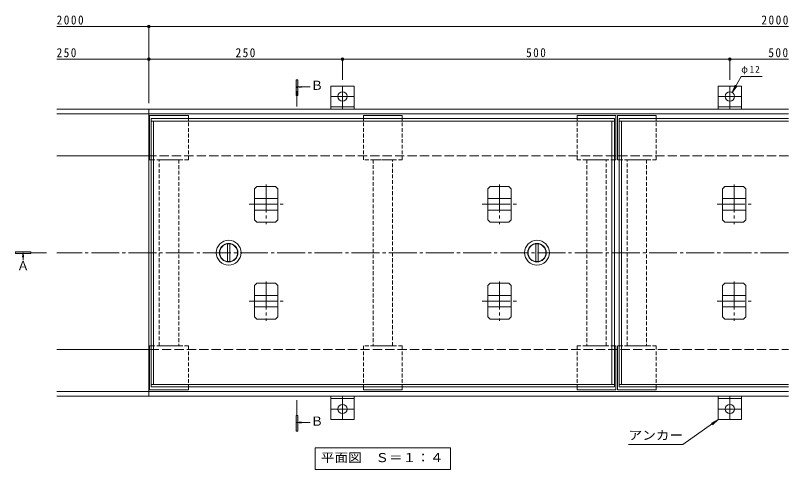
# Model space of a CAD drawing. Units: millimetres at full size, sheet at 1:4. Extents: x -1026 to 1093, y -781 to 522.
# Drawn here: x -1026 to -28, y -64 to 522 of the extents above; entities that cross this region are included whole.
import ezdxf
from ezdxf.enums import TextEntityAlignment as Align

# ---------------------------------------------------------------- set-up
doc = ezdxf.new("R2010")
doc.units = ezdxf.units.MM
doc.header["$LTSCALE"] = 4
doc.header["$PDMODE"] = 32
doc.header["$PDSIZE"] = 3.2
for name, pattern in [('CHAIN1', [8, 5, -1, 1, -1]), ('CHAIN2', [12, 9, -1, 1, -1]), ('DASHED1', [1.8, 1.2, -0.6]), ('DASHED3', [4, 3, -1])]:
    doc.linetypes.add(name, pattern=pattern)
for name, color, linetype, lineweight in [('4-0_通り芯', 7, 'Continuous', 18), ('4-1_躯体', 2, 'Continuous', 18), ('4-2_仕上', 3, 'Continuous', 18), ('4-3_寸法', 4, 'Continuous', 18), ('4-4_文字', 7, 'Continuous', 18), ('4-5_建具', 7, 'Continuous', 18), ('4-6_間仕切', 6, 'Continuous', 18), ('4-8_ハッチ', 5, 'Continuous', 9), ('4-9_記号', 134, 'Continuous', 9), ('4-A_インテリア', 3, 'Continuous', 18), ('4-B_衛生陶器', 2, 'Continuous', 18)]:
    doc.layers.add(name, color=color, linetype=linetype, lineweight=lineweight)
doc.styles.add('ＭＳ ゴシック', font='')
doc.styles.get('ＭＳ ゴシック').set_extended_font_data('MS Gothic')

msp = doc.modelspace()

# ---------------------------------------------------------------- linework, layer by layer
at = {"layer": '4-0_通り芯', "linetype": 'CHAIN2'}
msp.add_line((-28.377, 215.546), (-973.126, 215.546), dxfattribs=at)
at = {"layer": '4-1_躯体'}
for p, q in [((-853.126, 340.546), (-973.126, 340.546)), ((-853.126, 90.546), (-973.126, 90.546))]:
    msp.add_line(p, q, dxfattribs=at)
at = {"layer": '4-1_躯体', "linetype": 'DASHED3'}
for p, q in [((-28.377, 340.546), (-853.126, 340.546)), ((-853.126, 90.546), (-28.377, 90.546))]:
    msp.add_line(p, q, dxfattribs=at)
at = {"layer": '4-2_仕上'}
for p, q in [((-253.127, 388.546), (-851.126, 388.546)), ((-851.126, 388.546), (-851.126, 42.546)), ((-253.127, 385.346), (-851.126, 385.346)), ((-847.926, 385.346), (-847.926, 45.746)), ((-256.327, 45.746), (-256.327, 385.346)), ((-253.127, 42.546), (-253.127, 388.546)), ((-28.377, 388.546), (-247.126, 388.546)), ((-247.126, 388.546), (-247.126, 42.546)), ((-28.377, 385.346), (-247.126, 385.346)), ((-243.926, 385.346), (-243.926, 45.746)), ((-851.126, 45.746), (-253.127, 45.746)), ((-851.126, 42.546), (-253.127, 42.546)), ((-247.126, 45.746), (-28.377, 45.746)), ((-247.126, 42.546), (-28.377, 42.546))]:
    msp.add_line(p, q, dxfattribs=at)
at = {"layer": '4-3_寸法'}
for p, q in [((-28.377, 400.546), (-973.126, 400.546)), ((-854.126, 30.546), (-854.126, 400.546)), ((-28.377, 394.546), (-973.126, 394.546)), ((-973.126, 36.546), (-28.377, 36.546)), ((-973.126, 30.546), (-28.377, 30.546))]:
    msp.add_line(p, q, dxfattribs=at)
at = {"layer": '4-4_文字'}
for p, q in [((-973.126, 507.388), (-854.126, 507.388)), ((-854.126, 508.588), (-854.126, 408.546)), ((-854.126, 507.388), (-28.377, 507.388)), ((-973.126, 465.207), (-854.126, 465.207)), ((-854.126, 465.207), (-604.126, 465.207)), ((-604.126, 466.407), (-604.126, 438.546)), ((-604.126, 465.207), (-104.126, 465.207)), ((-104.126, 466.407), (-104.126, 438.546)), ((-104.126, 465.207), (-28.377, 465.207))]:
    msp.add_line(p, q, dxfattribs=at)
for p in [(-854.126, 507.388), (-854.126, 465.207), (-604.126, 465.207), (-104.126, 465.207)]:
    msp.add_point(p, dxfattribs=at)
at = {"layer": '4-5_建具'}
for p, q in [((-89.386, 442.676), (-101.126, 422.342)), ((-89.386, 442.676), (-62.386, 442.676)), ((-97.299, 431.581), (-101.126, 422.342)), ((-95.038, 430.275), (-101.126, 422.342)), ((-119.126, 0.546), (-127.958, -4.145)), ((-639.326, -36.115), (-464.926, -36.115)), ((-639.326, -36.115), (-639.326, -64.115)), ((-464.926, -36.115), (-464.926, -64.115)), ((-234.831, -32.026), (-164.831, -32.026)), ((-639.326, -64.115), (-464.926, -64.115))]:
    msp.add_line(p, q, dxfattribs=at)
at = {"layer": '4-5_建具', "color": 4}
for p, q in [((-663.923, 418.406), (-663.923, 438.406)), ((-662.923, 429.435), (-657.318, 430.173)), ((-662.923, 429.435), (-657.318, 428.697)), ((-662.923, 429.435), (-645.708, 429.435)), ((-1026.318, 216.546), (-1026.318, 214.546)), ((-1006.318, 216.546), (-1026.318, 216.546)), ((-1026.318, 214.546), (-1006.318, 214.546)), ((-1016.551, 215.546), (-1017.287, 209.96)), ((-1016.551, 215.546), (-1015.816, 209.96)), ((-1016.551, 215.546), (-1016.551, 206.143)), ((-1006.318, 214.546), (-1006.318, 216.546)), ((-663.923, -14.447), (-663.923, 5.553)), ((-662.923, -3.371), (-657.318, -2.633)), ((-662.923, -3.371), (-657.318, -4.109)), ((-662.923, -3.371), (-645.708, -3.371))]:
    msp.add_line(p, q, dxfattribs=at)
at = {"layer": '4-5_建具', "color": 4, "linetype": 'CHAIN1'}
for p, q in [((-662.923, 404.134), (-662.923, 429.435)), ((-1006.318, 215.546), (-983.126, 215.546)), ((-662.923, 5.553), (-662.923, 26.688))]:
    msp.add_line(p, q, dxfattribs=at)
at = {"layer": '4-5_建具', "color": 4}
for points in [[(-663.923, 438.406), (-661.923, 438.406), (-661.923, 418.406), (-663.923, 418.406)], [(-663.923, 5.553), (-661.923, 5.553), (-661.923, -14.447), (-663.923, -14.447)]]:
    msp.add_lwpolyline(points, dxfattribs=at)
at = {"layer": '4-5_建具'}
msp.add_lwpolyline([(-164.831, -32.026), (-119.126, 0.546), (-126.442, -6.271)], dxfattribs=at)
at = {"layer": '4-5_建具', "color": 4}
for points in [[(-663.923, 438.406), (-663.923, 418.406), (-661.923, 438.406), (-661.923, 418.406)], [(-1006.318, 216.546), (-1006.318, 214.546), (-1026.318, 216.546), (-1026.318, 214.546)], [(-663.923, 5.553), (-663.923, -14.447), (-661.923, 5.553), (-661.923, -14.447)]]:
    msp.add_solid(points, dxfattribs=at)
at = {"layer": '4-6_間仕切'}
for p, q in [((-752.626, 204.144), (-752.626, 226.948)), ((-749.626, 204.144), (-749.626, 226.948)), ((-354.627, 204.144), (-354.627, 226.948)), ((-351.627, 204.144), (-351.627, 226.948))]:
    msp.add_line(p, q, dxfattribs=at)
for centre, radius in [((-751.126, 215.546), 16), ((-353.127, 215.546), 16), ((-751.126, 215.546), 12), ((-751.126, 215.546), 11.5), ((-353.127, 215.546), 12), ((-353.127, 215.546), 11.5)]:
    msp.add_circle(centre, radius, dxfattribs=at)
at = {"layer": '4-8_ハッチ', "linetype": 'DASHED1'}
for p, q in [((-840.626, 335.536), (-815.626, 335.536)), ((-840.626, 95.536), (-840.626, 335.536)), ((-815.626, 335.536), (-815.626, 95.536)), ((-539.627, 335.546), (-564.627, 335.546)), ((-564.627, 335.546), (-564.627, 95.546)), ((-539.627, 95.546), (-539.627, 335.546)), ((-263.627, 335.536), (-288.627, 335.536)), ((-288.627, 335.536), (-288.627, 95.536)), ((-263.627, 95.536), (-263.627, 335.536)), ((-236.626, 335.536), (-211.626, 335.536)), ((-236.626, 95.536), (-236.626, 335.536)), ((-211.626, 335.536), (-211.626, 95.536)), ((-815.626, 95.536), (-840.626, 95.536)), ((-564.627, 95.546), (-539.627, 95.546)), ((-288.627, 95.536), (-263.627, 95.536)), ((-211.626, 95.536), (-236.626, 95.536))]:
    msp.add_line(p, q, dxfattribs=at)
at = {"layer": '4-9_記号'}
for p, q in [((-853.126, 392.536), (-803.126, 392.536)), ((-853.126, 392.536), (-853.126, 335.536)), ((-803.126, 388.536), (-803.126, 392.536)), ((-577.127, 388.546), (-577.127, 392.546)), ((-527.127, 392.546), (-577.127, 392.546)), ((-527.127, 388.546), (-527.127, 392.546)), ((-251.127, 392.536), (-301.127, 392.536)), ((-301.127, 388.536), (-301.127, 392.536)), ((-251.127, 392.536), (-251.127, 335.536)), ((-249.126, 392.536), (-199.126, 392.536)), ((-249.126, 392.536), (-249.126, 335.536)), ((-199.126, 388.536), (-199.126, 392.536)), ((-851.126, 335.536), (-853.126, 335.536)), ((-251.127, 335.536), (-253.127, 335.536)), ((-247.126, 335.536), (-249.126, 335.536)), ((-853.126, 38.536), (-853.126, 95.536)), ((-851.126, 95.536), (-853.126, 95.536)), ((-251.127, 95.536), (-253.127, 95.536)), ((-251.127, 38.536), (-251.127, 95.536)), ((-249.126, 38.536), (-249.126, 95.536)), ((-247.126, 95.536), (-249.126, 95.536)), ((-803.126, 42.536), (-803.126, 38.536)), ((-577.127, 42.546), (-577.127, 38.546)), ((-527.127, 42.546), (-527.127, 38.546)), ((-301.127, 42.536), (-301.127, 38.536)), ((-199.126, 42.536), (-199.126, 38.536)), ((-853.126, 38.536), (-803.126, 38.536)), ((-527.127, 38.546), (-577.127, 38.546)), ((-251.127, 38.536), (-301.127, 38.536)), ((-249.126, 38.536), (-199.126, 38.536))]:
    msp.add_line(p, q, dxfattribs=at)
at = {"layer": '4-9_記号', "linetype": 'DASHED1'}
for p, q in [((-803.126, 335.536), (-803.126, 388.536)), ((-577.127, 335.546), (-577.127, 388.546)), ((-527.127, 335.546), (-527.127, 388.546)), ((-301.127, 335.536), (-301.127, 388.536)), ((-199.126, 335.536), (-199.126, 388.536)), ((-851.126, 335.536), (-803.126, 335.536)), ((-527.127, 335.546), (-577.127, 335.546)), ((-253.127, 335.536), (-301.127, 335.536)), ((-247.126, 335.536), (-199.126, 335.536)), ((-851.126, 95.536), (-803.126, 95.536)), ((-803.126, 95.536), (-803.126, 42.536)), ((-577.127, 95.546), (-577.127, 42.546)), ((-527.127, 95.546), (-577.127, 95.546)), ((-527.127, 95.546), (-527.127, 42.546)), ((-301.127, 95.536), (-301.127, 42.536)), ((-253.127, 95.536), (-301.127, 95.536)), ((-247.126, 95.536), (-199.126, 95.536)), ((-199.126, 95.536), (-199.126, 42.536))]:
    msp.add_line(p, q, dxfattribs=at)
at = {"layer": '4-A_インテリア'}
for p, q in [((-589.126, 430.546), (-619.126, 430.546)), ((-619.126, 430.546), (-619.126, 400.546)), ((-589.126, 430.546), (-589.126, 400.546)), ((-119.126, 430.546), (-119.126, 400.546)), ((-89.126, 430.546), (-119.126, 430.546)), ((-89.126, 430.546), (-89.126, 400.546)), ((-589.126, 403.746), (-619.126, 403.746)), ((-589.126, 400.546), (-619.126, 400.546)), ((-89.126, 403.746), (-119.126, 403.746)), ((-89.126, 400.546), (-119.126, 400.546)), ((-619.126, 0.546), (-619.126, 30.546)), ((-589.126, 30.546), (-619.126, 30.546)), ((-589.126, 0.546), (-589.126, 30.546)), ((-89.126, 30.546), (-119.126, 30.546)), ((-119.126, 0.546), (-119.126, 30.546)), ((-89.126, 0.546), (-89.126, 30.546)), ((-589.126, 27.346), (-619.126, 27.346)), ((-89.126, 27.346), (-119.126, 27.346)), ((-589.126, 0.546), (-619.126, 0.546)), ((-89.126, 0.546), (-119.126, 0.546))]:
    msp.add_line(p, q, dxfattribs=at)
at = {"layer": '4-A_インテリア', "linetype": 'CHAIN2'}
for p, q in [((-604.126, 430.546), (-604.126, 400.546)), ((-104.126, 430.546), (-104.126, 400.546)), ((-589.126, 417.146), (-619.126, 417.146)), ((-89.126, 417.146), (-119.126, 417.146)), ((-604.126, 0.546), (-604.126, 30.546)), ((-104.126, 0.546), (-104.126, 30.546)), ((-589.126, 13.946), (-619.126, 13.946)), ((-89.126, 13.946), (-119.126, 13.946))]:
    msp.add_line(p, q, dxfattribs=at)
at = {"layer": '4-A_インテリア'}
for centre in [(-604.126, 417.146), (-104.126, 417.146), (-604.126, 13.946), (-104.126, 13.946)]:
    msp.add_circle(centre, 6, dxfattribs=at)
at = {"layer": '4-B_衛生陶器', "color": 7, "linetype": 'CHAIN2'}
for p, q in [((-702.627, 303.512), (-702.627, 252.58)), ((-401.627, 303.512), (-401.627, 252.58)), ((-98.627, 303.512), (-98.627, 252.58)), ((-724.683, 278.046), (-680.571, 278.046)), ((-423.683, 278.046), (-379.571, 278.046)), ((-120.683, 278.046), (-76.571, 278.046)), ((-702.627, 178.512), (-702.627, 127.58)), ((-401.627, 178.512), (-401.627, 127.58)), ((-98.627, 178.512), (-98.627, 127.58)), ((-724.683, 153.046), (-680.571, 153.046)), ((-423.683, 153.046), (-379.571, 153.046)), ((-120.683, 153.046), (-76.571, 153.046))]:
    msp.add_line(p, q, dxfattribs=at)
at = {"layer": '4-B_衛生陶器'}
for p, q in [((-687.627, 298.134), (-690.627, 301.134)), ((-416.627, 298.134), (-413.627, 301.134)), ((-83.627, 298.134), (-86.627, 301.134)), ((-717.627, 298.134), (-717.627, 257.957)), ((-687.627, 298.134), (-687.627, 257.957)), ((-416.627, 298.134), (-416.627, 257.957)), ((-386.627, 298.134), (-386.627, 257.957)), ((-113.627, 298.134), (-113.627, 257.957)), ((-83.627, 298.134), (-83.627, 257.957)), ((-717.627, 285.546), (-687.627, 285.546)), ((-386.627, 285.546), (-416.627, 285.546)), ((-113.627, 285.546), (-83.627, 285.546)), ((-717.627, 270.546), (-687.627, 270.546)), ((-386.627, 270.546), (-416.627, 270.546)), ((-113.627, 270.546), (-83.627, 270.546)), ((-687.627, 257.957), (-690.627, 254.957)), ((-416.627, 257.957), (-413.627, 254.957)), ((-83.627, 257.957), (-86.627, 254.957)), ((-717.627, 173.134), (-717.627, 132.957)), ((-687.627, 173.134), (-690.627, 176.134)), ((-687.627, 173.134), (-687.627, 132.957)), ((-416.627, 173.134), (-413.627, 176.134)), ((-416.627, 173.134), (-416.627, 132.957)), ((-386.627, 173.134), (-386.627, 132.957)), ((-113.627, 173.134), (-113.627, 132.957)), ((-83.627, 173.134), (-86.627, 176.134)), ((-83.627, 173.134), (-83.627, 132.957)), ((-717.627, 160.546), (-687.627, 160.546)), ((-386.627, 160.546), (-416.627, 160.546)), ((-113.627, 160.546), (-83.627, 160.546)), ((-717.627, 145.546), (-687.627, 145.546)), ((-386.627, 145.546), (-416.627, 145.546)), ((-113.627, 145.546), (-83.627, 145.546)), ((-687.627, 132.957), (-690.627, 129.957)), ((-416.627, 132.957), (-413.627, 129.957)), ((-83.627, 132.957), (-86.627, 129.957))]:
    msp.add_line(p, q, dxfattribs=at)
for points in [[(-717.627, 298.134), (-714.627, 301.134), (-690.627, 301.134)], [(-386.627, 298.134), (-389.627, 301.134), (-413.627, 301.134)], [(-113.627, 298.134), (-110.627, 301.134), (-86.627, 301.134)], [(-717.627, 257.957), (-714.627, 254.957), (-690.627, 254.957)], [(-386.627, 257.957), (-389.627, 254.957), (-413.627, 254.957)], [(-113.627, 257.957), (-110.627, 254.957), (-86.627, 254.957)], [(-717.627, 173.134), (-714.627, 176.134), (-690.627, 176.134)], [(-386.627, 173.134), (-389.627, 176.134), (-413.627, 176.134)], [(-113.627, 173.134), (-110.627, 176.134), (-86.627, 176.134)], [(-717.627, 132.957), (-714.627, 129.957), (-690.627, 129.957)], [(-386.627, 132.957), (-389.627, 129.957), (-413.627, 129.957)], [(-113.627, 132.957), (-110.627, 129.957), (-86.627, 129.957)]]:
    msp.add_lwpolyline(points, dxfattribs=at)

# ---------------------------------------------------------------- texts
at = {"layer": '4-4_文字', "color": 2, "char_height": 11.73, "attachment_point": 7, "style": 'ＭＳ ゴシック'}
for s, insert in [('\\T1.28;\\W0.9;2000', (-973.126, 509.788)), ('\\T1.28;\\W0.9;2000', (-63.377, 509.788)), ('\\T1.27;\\W0.9;250', (-973.126, 467.607)), ('\\T1.27;\\W0.9;250', (-742.126, 467.607)), ('\\T1.27;\\W0.9;500', (-367.126, 467.607)), ('\\T1.27;\\W0.9;500', (-54.377, 467.607))]:
    msp.add_mtext(s, dxfattribs=dict(at, insert=insert))
at = {"layer": '4-5_建具', "color": 2, "style": 'ＭＳ ゴシック'}
for s, p in [('Ｂ', (-645.088, 422.137)), ('Ａ', (-1024.473, 189.418)), ('Ｂ', (-645.088, -11.02))]:
    msp.add_text(s, height=11.73, dxfattribs=at).set_placement(p, align=Align.BOTTOM_LEFT)
at = {"layer": '4-5_建具', "color": 2, "style": 'ＭＳ ゴシック', "width": 1.1}
for s, p in [('アンカー', (-234.831, -29.226)), ('平面図\u3000Ｓ＝１：４', (-632.126, -58.115))]:
    msp.add_text(s, height=11.73, dxfattribs=at).set_placement(p, align=Align.BOTTOM_LEFT)
at = {"layer": '4-5_建具', "insert": (-89.386, 445.476), "char_height": 8.798, "attachment_point": 7, "style": 'ＭＳ ゴシック'}
msp.add_mtext('\\T1.26;\\W0.95;φ12', dxfattribs=at)

doc.saveas('drawing.dxf')
